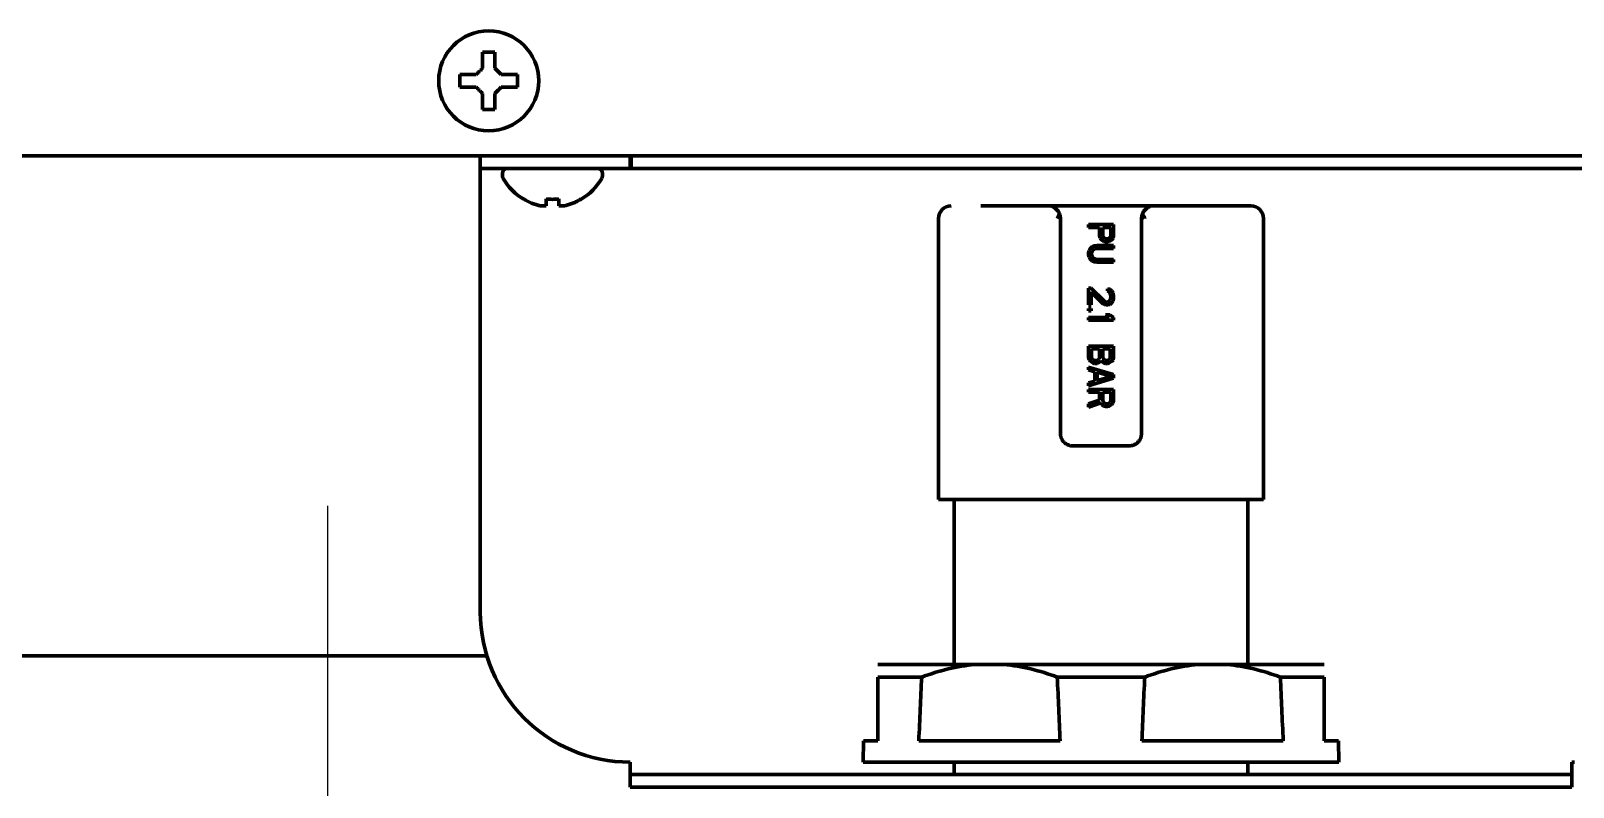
# Model space of a CAD drawing. Header units: inches. Extents: x -2405 to 7588, y 441 to 5654.
# Drawn here: x 7246.4 to 7369.9, y 2384.6 to 2445.1 of the extents above; entities that cross this region are included whole.
import ezdxf

# ---------------------------------------------------------------- set-up
doc = ezdxf.new("R2010")
doc.units = ezdxf.units.IN

# ---------------------------------------------------------------- blocks, each defined once
blk = doc.blocks.new('A$C773D0E90')
at = {"color": 4}
for p, q in [((0, 50), (0, -50)), ((-50, 0), (50, 0))]:
    blk.add_line(p, q, dxfattribs=at)

msp = doc.modelspace()

# ---------------------------------------------------------------- linework, layer by layer
at = {"linetype": 'Continuous', "lineweight": 70}
for p, q in [((7280.78, 2441.13), (7280.78, 2441.63)), ((7285.38, 2441.63), (7285.38, 2441.13)), ((7280.78, 2440.63), (7280.78, 2441.13)), ((7285.38, 2441.13), (7285.38, 2440.63)), ((6666.08, 2435.13), (7544.08, 2435.13)), ((7282.41, 2434.13), (7282.41, 2435.13)), ((7282.41, 2434.13), (7282.41, 2433.13)), ((7286.41, 2434.13), (7282.41, 2434.13)), ((7294.41, 2434.13), (7286.41, 2434.13)), ((7294.41, 2435.13), (7294.41, 2434.13)), ((7294.47, 2434.13), (7294.41, 2434.13)), ((7294.47, 2435.13), (7294.47, 2434.13)), ((7377.98, 2434.13), (7294.47, 2434.13)), ((7282.41, 2433.13), (7282.41, 2398.63)), ((7284.18, 2433.73), (7284.18, 2433.53)), ((7292.18, 2433.53), (7292.18, 2433.73)), ((7285.88, 2431.65), (7285.88, 2431.68)), ((7290.48, 2431.68), (7290.48, 2431.65)), ((7322.45, 2431.13), (7328.03, 2431.13)), ((7329.17, 2431.13), (7328.02, 2431.13)), ((7329.17, 2431.13), (7329.33, 2431.13)), ((7329.33, 2431.13), (7334.83, 2431.13)), ((7334.83, 2431.13), (7336.12, 2431.13)), ((7344.08, 2431.13), (7336.12, 2431.13)), ((7319.08, 2430.13), (7319.08, 2407.63)), ((7328.83, 2430.13), (7328.83, 2412.93)), ((7333.08, 2429.63), (7331.08, 2429.63)), ((7331.08, 2429.63), (7331.08, 2429.41)), ((7331.08, 2429.41), (7331.97, 2429.41)), ((7331.97, 2429.41), (7331.97, 2428.74)), ((7332.23, 2429.41), (7332.87, 2429.41)), ((7332.23, 2428.7), (7332.23, 2429.41)), ((7332.87, 2429.41), (7332.87, 2428.7)), ((7333.08, 2428.74), (7333.08, 2429.63)), ((7335.33, 2412.93), (7335.33, 2430.13)), ((7345.08, 2407.63), (7345.08, 2430.13)), ((7331.38, 2427.85), (7331.21, 2427.7)), ((7331.55, 2427.92), (7331.38, 2427.85)), ((7331.76, 2427.96), (7331.55, 2427.92)), ((7333.08, 2427.96), (7331.76, 2427.96)), ((7331.97, 2428.74), (7332.02, 2428.55)), ((7332.02, 2428.55), (7332.14, 2428.4)), ((7332.14, 2428.4), (7332.31, 2428.29)), ((7332.27, 2428.59), (7332.23, 2428.7)), ((7332.36, 2428.51), (7332.27, 2428.59)), ((7332.31, 2428.29), (7332.44, 2428.25)), ((7332.48, 2428.48), (7332.36, 2428.51)), ((7332.44, 2428.25), (7332.61, 2428.25)), ((7332.61, 2428.48), (7332.48, 2428.48)), ((7332.74, 2428.51), (7332.61, 2428.48)), ((7332.61, 2428.25), (7332.74, 2428.29)), ((7332.82, 2428.59), (7332.74, 2428.51)), ((7332.74, 2428.29), (7332.91, 2428.4)), ((7332.87, 2428.7), (7332.82, 2428.59)), ((7332.91, 2428.4), (7333.04, 2428.55)), ((7333.04, 2428.55), (7333.08, 2428.74)), ((7333.08, 2427.73), (7333.08, 2427.96)), ((7331.12, 2427.55), (7331.08, 2427.36)), ((7331.08, 2427.36), (7331.08, 2427.21)), ((7331.08, 2427.21), (7331.12, 2427.03)), ((7331.21, 2427.7), (7331.12, 2427.55)), ((7331.12, 2427.03), (7331.21, 2426.88)), ((7331.21, 2426.88), (7331.38, 2426.73)), ((7331.33, 2427.36), (7331.38, 2427.51)), ((7331.33, 2427.21), (7331.33, 2427.36)), ((7331.38, 2427.07), (7331.33, 2427.21)), ((7331.38, 2427.51), (7331.46, 2427.62)), ((7331.46, 2426.95), (7331.38, 2427.07)), ((7331.38, 2426.73), (7331.55, 2426.66)), ((7331.46, 2427.62), (7331.59, 2427.7)), ((7331.59, 2426.88), (7331.46, 2426.95)), ((7331.55, 2426.66), (7331.76, 2426.62)), ((7331.59, 2427.7), (7331.76, 2427.73)), ((7331.76, 2426.84), (7331.59, 2426.88)), ((7331.76, 2427.73), (7333.08, 2427.73)), ((7333.08, 2426.84), (7331.76, 2426.84)), ((7331.76, 2426.62), (7333.08, 2426.62)), ((7333.08, 2426.62), (7333.08, 2426.84)), ((7331.08, 2424.54), (7331.08, 2423.2)), ((7331.29, 2424.54), (7331.08, 2424.54)), ((7332.36, 2423.5), (7331.29, 2424.54)), ((7331.29, 2423.2), (7331.29, 2424.24)), ((7331.29, 2424.24), (7332.23, 2423.31)), ((7332.61, 2424.5), (7332.61, 2424.32)), ((7332.78, 2424.47), (7332.61, 2424.5)), ((7332.61, 2424.32), (7332.74, 2424.24)), ((7332.74, 2424.24), (7332.82, 2424.13)), ((7332.95, 2424.32), (7332.78, 2424.47)), ((7332.82, 2424.13), (7332.87, 2423.95)), ((7333.04, 2424.17), (7332.95, 2424.32)), ((7333.08, 2423.91), (7333.04, 2424.17)), ((7331.08, 2423.2), (7331.29, 2423.2)), ((7331.08, 2422.91), (7331.08, 2422.72)), ((7331.29, 2422.91), (7331.08, 2422.91)), ((7331.29, 2422.72), (7331.29, 2422.91)), ((7332.23, 2423.31), (7332.36, 2423.24)), ((7332.53, 2423.43), (7332.36, 2423.5)), ((7332.36, 2423.24), (7332.53, 2423.2)), ((7332.61, 2423.43), (7332.53, 2423.43)), ((7332.53, 2423.2), (7332.61, 2423.2)), ((7332.74, 2423.5), (7332.61, 2423.43)), ((7332.61, 2423.2), (7332.78, 2423.24)), ((7332.82, 2423.61), (7332.74, 2423.5)), ((7332.78, 2423.24), (7332.95, 2423.39)), ((7332.87, 2423.8), (7332.82, 2423.61)), ((7332.87, 2423.95), (7332.87, 2423.8)), ((7332.95, 2423.39), (7333.04, 2423.54)), ((7333.04, 2423.54), (7333.08, 2423.76)), ((7333.08, 2423.76), (7333.08, 2423.91)), ((7331.08, 2422.72), (7331.29, 2422.72)), ((7332.74, 2422.2), (7331.08, 2422.2)), ((7331.08, 2422.2), (7331.08, 2421.98)), ((7331.08, 2421.98), (7333.08, 2421.98)), ((7332.44, 2422.42), (7332.74, 2422.2)), ((7332.78, 2422.42), (7332.44, 2422.42)), ((7333.08, 2422.2), (7332.78, 2422.42)), ((7333.08, 2421.98), (7333.08, 2422.2)), ((7331.08, 2419.9), (7331.08, 2419.01)), ((7333.08, 2419.9), (7331.08, 2419.9)), ((7331.33, 2418.97), (7331.33, 2419.68)), ((7331.33, 2419.68), (7331.97, 2419.68)), ((7331.97, 2419.68), (7331.97, 2418.97)), ((7332.23, 2418.97), (7332.23, 2419.68)), ((7332.23, 2419.68), (7332.82, 2419.68)), ((7332.82, 2419.68), (7332.82, 2418.97)), ((7333.08, 2419.01), (7333.08, 2419.9)), ((7331.08, 2419.01), (7331.12, 2418.82)), ((7333.08, 2417.63), (7331.08, 2418.23)), ((7331.08, 2418.23), (7331.08, 2418)), ((7331.08, 2418), (7331.59, 2417.86)), ((7331.12, 2418.82), (7331.25, 2418.67)), ((7331.25, 2418.67), (7331.42, 2418.56)), ((7331.38, 2418.86), (7331.33, 2418.97)), ((7331.46, 2418.78), (7331.38, 2418.86)), ((7331.42, 2418.56), (7331.55, 2418.52)), ((7331.59, 2418.75), (7331.46, 2418.78)), ((7331.55, 2418.52), (7331.76, 2418.52)), ((7331.72, 2418.75), (7331.59, 2418.75)), ((7331.85, 2418.78), (7331.72, 2418.75)), ((7331.76, 2418.52), (7331.89, 2418.56)), ((7331.93, 2418.86), (7331.85, 2418.78)), ((7331.89, 2418.56), (7332.06, 2418.67)), ((7331.97, 2418.97), (7331.93, 2418.86)), ((7332.06, 2418.67), (7332.1, 2418.75)), ((7332.1, 2418.75), (7332.14, 2418.67)), ((7332.14, 2418.67), (7332.31, 2418.56)), ((7332.27, 2418.86), (7332.23, 2418.97)), ((7332.36, 2418.78), (7332.27, 2418.86)), ((7332.31, 2418.56), (7332.44, 2418.52)), ((7332.48, 2418.75), (7332.36, 2418.78)), ((7332.44, 2418.52), (7332.61, 2418.52)), ((7332.57, 2418.75), (7332.48, 2418.75)), ((7332.7, 2418.78), (7332.57, 2418.75)), ((7332.61, 2418.52), (7332.74, 2418.56)), ((7332.78, 2418.86), (7332.7, 2418.78)), ((7332.74, 2418.56), (7332.91, 2418.67)), ((7332.82, 2418.97), (7332.78, 2418.86)), ((7332.91, 2418.67), (7333.04, 2418.82)), ((7333.04, 2418.82), (7333.08, 2419.01)), ((7331.08, 2416.74), (7333.08, 2417.34)), ((7331.59, 2417.11), (7331.08, 2416.96)), ((7331.08, 2416.96), (7331.08, 2416.74)), ((7331.59, 2417.86), (7331.59, 2417.11)), ((7331.76, 2417.15), (7331.76, 2417.82)), ((7331.76, 2417.82), (7332.91, 2417.48)), ((7332.91, 2417.48), (7331.76, 2417.15)), ((7333.08, 2417.34), (7333.08, 2417.63)), ((7331.08, 2416.44), (7331.08, 2416.22)), ((7333.08, 2416.44), (7331.08, 2416.44)), ((7331.08, 2416.22), (7331.97, 2416.22)), ((7331.97, 2415.59), (7331.08, 2415.29)), ((7331.97, 2416.22), (7331.97, 2415.59)), ((7332.23, 2416.22), (7332.87, 2416.22)), ((7332.23, 2415.52), (7332.23, 2416.22)), ((7332.27, 2415.41), (7332.23, 2415.52)), ((7332.87, 2415.52), (7332.82, 2415.41)), ((7332.87, 2416.22), (7332.87, 2415.52)), ((7333.04, 2415.37), (7333.08, 2415.55)), ((7333.08, 2415.55), (7333.08, 2416.44)), ((7331.08, 2415.03), (7332.06, 2415.37)), ((7331.08, 2415.29), (7331.08, 2415.03)), ((7332.06, 2415.37), (7332.14, 2415.22)), ((7332.14, 2415.22), (7332.31, 2415.11)), ((7332.36, 2415.33), (7332.27, 2415.41)), ((7332.31, 2415.11), (7332.44, 2415.07)), ((7332.48, 2415.29), (7332.36, 2415.33)), ((7332.44, 2415.07), (7332.61, 2415.07)), ((7332.61, 2415.29), (7332.48, 2415.29)), ((7332.74, 2415.33), (7332.61, 2415.29)), ((7332.61, 2415.07), (7332.74, 2415.11)), ((7332.82, 2415.41), (7332.74, 2415.33)), ((7332.74, 2415.11), (7332.91, 2415.22)), ((7332.91, 2415.22), (7333.04, 2415.37)), ((7329.83, 2411.93), (7334.33, 2411.93)), ((7319.08, 2407.63), (7345.08, 2407.63)), ((7320.33, 2407.63), (7320.33, 2394.43)), ((7343.83, 2394.43), (7343.83, 2407.63)), ((7165.37, 2395.13), (7282.93, 2395.13)), ((7314.23, 2394.43), (7322, 2394.43)), ((7322, 2394.43), (7324.31, 2394.43)), ((7324.31, 2394.43), (7339.85, 2394.43)), ((7339.85, 2394.43), (7342.16, 2394.43)), ((7342.16, 2394.43), (7349.93, 2394.43)), ((7317.73, 2393.43), (7314.23, 2393.43)), ((7314.23, 2393.43), (7314.23, 2388.33)), ((7335.58, 2393.43), (7328.58, 2393.43)), ((7349.93, 2393.43), (7346.43, 2393.43)), ((7349.93, 2388.33), (7349.93, 2393.43)), ((7313.07, 2388.33), (7313.04, 2386.63)), ((7313.07, 2388.33), (7314.23, 2388.33)), ((7328.81, 2388.33), (7317.5, 2388.33)), ((7346.66, 2388.33), (7335.35, 2388.33)), ((7351.09, 2388.33), (7349.93, 2388.33)), ((7351.12, 2386.63), (7351.09, 2388.33)), ((7294.41, 2386.63), (7294.41, 2385.63)), ((7313.04, 2386.63), (7351.12, 2386.63)), ((7320.33, 2386.63), (7320.33, 2385.63)), ((7343.83, 2385.63), (7343.83, 2386.63)), ((7369.98, 2386.63), (7369.75, 2386.63)), ((7369.75, 2385.63), (7369.75, 2386.63)), ((7326.41, 2385.63), (7294.41, 2385.63)), ((7294.41, 2384.63), (7294.41, 2385.63)), ((7326.41, 2384.63), (7294.41, 2384.63)), ((7337.75, 2385.63), (7326.41, 2385.63)), ((7337.75, 2384.63), (7326.41, 2384.63)), ((7337.75, 2385.63), (7369.75, 2385.63)), ((7369.75, 2384.63), (7337.75, 2384.63)), ((7369.75, 2384.63), (7369.75, 2385.63))]:
    msp.add_line(p, q, dxfattribs=at)
msp.add_circle((7283.08, 2441.13), 4, dxfattribs=at)
for centre, radius, start, end in [((7284.58, 2433.73), 0.4, 90, 180), ((7291.78, 2433.73), 0.4, 0, 90), ((7284.58, 2433.53), 0.4, 180, 210.3012), ((7288.38, 2435.75), 4.8, 210.3012, 238.6273), ((7287.98, 2435.75), 4.8, 301.3727, 329.6988), ((7291.78, 2433.53), 0.4, 329.6988, 0), ((7320.08, 2430.13), 1, 90.0015, 180), ((7344.08, 2430.13), 1, 0, 90), ((7294.41, 2398.63), 12, 180, 270)]:
    msp.add_arc(centre, radius, start, end, dxfattribs=at)
for centre, major_axis, start_param, end_param in [((9653.31, 2251.33), (0, 2700.64), 1.518154, 1.520046), ((4993, 2251.33), (0, 2700.64), 4.76314, 4.765031), ((9671.16, 2251.33), (0, -2700.64), 4.659747, 4.661638), ((5010.85, 2251.33), (0, -2700.64), 1.621547, 1.623438)]:
    msp.add_ellipse(centre, major_axis=major_axis, ratio=0.866025, start_param=start_param, end_param=end_param, dxfattribs=at)
for points in [[(7282.58, 2442.13), (7282.58, 2442.18), (7282.58, 2442.29), (7282.58, 2442.45), (7282.58, 2442.61), (7282.58, 2442.77), (7282.58, 2442.92), (7282.58, 2443.07), (7282.58, 2443.24), (7282.58, 2443.36), (7282.58, 2443.43)], [(7282.58, 2443.43), (7282.75, 2443.43), (7283.08, 2443.43), (7283.41, 2443.43), (7283.58, 2443.43)], [(7282.08, 2441.63), (7282.1, 2441.65), (7282.15, 2441.7), (7282.22, 2441.77), (7282.29, 2441.84), (7282.36, 2441.91), (7282.44, 2441.98), (7282.51, 2442.06), (7282.56, 2442.1), (7282.58, 2442.13)], [(7283.58, 2442.13), (7283.61, 2442.1), (7283.66, 2442.05), (7283.73, 2441.98), (7283.8, 2441.91), (7283.87, 2441.84), (7283.94, 2441.77), (7284.01, 2441.7), (7284.06, 2441.65), (7284.08, 2441.63)], [(7284.08, 2441.63), (7284.13, 2441.63), (7284.24, 2441.63), (7284.4, 2441.63), (7284.56, 2441.63), (7284.72, 2441.63), (7284.87, 2441.63), (7285.03, 2441.63), (7285.19, 2441.63), (7285.32, 2441.63), (7285.38, 2441.63)], [(7282.08, 2440.63), (7282.03, 2440.63), (7281.92, 2440.63), (7281.76, 2440.63), (7281.6, 2440.63), (7281.44, 2440.63), (7281.29, 2440.63), (7281.13, 2440.63), (7280.97, 2440.63), (7280.84, 2440.63), (7280.78, 2440.63)], [(7282.58, 2440.13), (7282.55, 2440.15), (7282.5, 2440.21), (7282.43, 2440.28), (7282.36, 2440.35), (7282.29, 2440.42), (7282.22, 2440.49), (7282.15, 2440.56), (7282.1, 2440.6), (7282.08, 2440.63)], [(7284.08, 2440.63), (7284.06, 2440.6), (7284.01, 2440.56), (7283.94, 2440.49), (7283.87, 2440.41), (7283.79, 2440.34), (7283.72, 2440.27), (7283.65, 2440.2), (7283.6, 2440.15), (7283.58, 2440.13)], [(7283.58, 2440.13), (7283.58, 2440.07), (7283.58, 2439.97), (7283.58, 2439.8), (7283.58, 2439.65), (7283.58, 2439.49), (7283.58, 2439.34), (7283.58, 2439.18), (7283.58, 2439.02), (7283.58, 2438.89), (7283.58, 2438.83)], [(7283.58, 2438.83), (7283.41, 2438.83), (7283.08, 2438.83), (7282.75, 2438.83), (7282.58, 2438.83)], [(7287.68, 2431.13), (7287.68, 2431.15), (7287.68, 2431.18), (7287.68, 2431.23), (7287.68, 2431.28), (7287.68, 2431.34), (7287.68, 2431.41), (7287.68, 2431.48), (7287.68, 2431.57), (7287.68, 2431.64), (7287.68, 2431.68)], [(7287.68, 2431.68), (7287.85, 2431.66), (7288.18, 2431.64), (7288.51, 2431.66), (7288.68, 2431.68)], [(7289.18, 2431.13), (7289.23, 2431.15), (7289.34, 2431.18), (7289.5, 2431.23), (7289.66, 2431.28), (7289.82, 2431.34), (7289.97, 2431.41), (7290.13, 2431.48), (7290.29, 2431.57), (7290.42, 2431.64), (7290.48, 2431.68)], [(7287.18, 2431.13), (7287.2, 2431.13), (7287.25, 2431.12), (7287.32, 2431.12), (7287.39, 2431.12), (7287.46, 2431.12), (7287.54, 2431.12), (7287.61, 2431.12), (7287.66, 2431.13), (7287.68, 2431.13)], [(7288.68, 2431.13), (7288.71, 2431.13), (7288.76, 2431.12), (7288.83, 2431.12), (7288.9, 2431.12), (7288.97, 2431.12), (7289.04, 2431.12), (7289.11, 2431.12), (7289.16, 2431.13), (7289.18, 2431.13)], [(7336.12, 2431.13), (7336.1, 2431.13), (7336.03, 2431.11), (7335.92, 2431.06), (7335.84, 2431), (7335.8, 2430.97)]]:
    msp.add_open_spline(points, degree=3, dxfattribs=at)
for points, knots in [([(7283.58, 2443.43), (7283.58, 2443.23), (7283.58, 2443.02), (7283.58, 2442.69), (7283.58, 2442.58), (7283.58, 2442.36), (7283.58, 2442.24), (7283.58, 2442.13)], [0, 0, 0, 0, 0.5, 0.5, 0.75, 0.75, 1, 1, 1, 1]), ([(7280.78, 2441.63), (7280.98, 2441.63), (7281.19, 2441.63), (7281.52, 2441.63), (7281.63, 2441.63), (7281.85, 2441.63), (7281.96, 2441.63), (7282.08, 2441.63)], [0, 0, 0, 0, 0.5, 0.5, 0.75, 0.75, 1, 1, 1, 1]), ([(7282.58, 2438.83), (7282.58, 2439.03), (7282.58, 2439.24), (7282.58, 2439.57), (7282.58, 2439.68), (7282.58, 2439.9), (7282.58, 2440.01), (7282.58, 2440.13)], [0, 0, 0, 0, 0.5, 0.5, 0.75, 0.75, 1, 1, 1, 1]), ([(7285.38, 2440.63), (7285.18, 2440.63), (7284.97, 2440.63), (7284.64, 2440.63), (7284.53, 2440.63), (7284.31, 2440.63), (7284.19, 2440.63), (7284.08, 2440.63)], [0, 0, 0, 0, 0.5, 0.5, 0.75, 0.75, 1, 1, 1, 1]), ([(7285.88, 2431.68), (7286.08, 2431.56), (7286.29, 2431.45), (7286.62, 2431.31), (7286.73, 2431.27), (7286.95, 2431.2), (7287.06, 2431.16), (7287.18, 2431.13)], [0, 0, 0, 0, 0.5, 0.5, 0.75, 0.75, 1, 1, 1, 1]), ([(7288.68, 2431.68), (7288.68, 2431.56), (7288.68, 2431.45), (7288.68, 2431.31), (7288.68, 2431.27), (7288.68, 2431.2), (7288.68, 2431.16), (7288.68, 2431.13)], [0, 0, 0, 0, 0.5, 0.5, 0.75, 0.75, 1, 1, 1, 1]), ([(7328.36, 2430.97), (7328.33, 2430.99), (7328.28, 2431.03), (7328.21, 2431.07), (7328.14, 2431.1), (7328.08, 2431.12), (7328.05, 2431.13), (7328.03, 2431.13), (7328.03, 2431.13), (7328.03, 2431.13)], [0, 0, 0, 0, 0.199998, 0.399997, 0.599995, 0.799994, 0.999992, 0.999992, 1, 1, 1, 1]), ([(7328.75, 2430.52), (7328.74, 2430.54), (7328.73, 2430.57), (7328.7, 2430.62), (7328.69, 2430.65), (7328.66, 2430.69), (7328.64, 2430.71), (7328.61, 2430.75), (7328.59, 2430.77), (7328.56, 2430.81), (7328.54, 2430.83), (7328.51, 2430.86), (7328.49, 2430.88), (7328.44, 2430.92), (7328.4, 2430.95), (7328.36, 2430.97)], [0, 0, 0, 0, 0.125, 0.125, 0.25, 0.25, 0.375, 0.375, 0.5, 0.5, 0.625, 0.625, 0.75, 0.75, 1, 1, 1, 1]), ([(7328.75, 2430.52), (7328.74, 2430.48), (7328.72, 2430.45), (7328.69, 2430.39), (7328.68, 2430.36), (7328.65, 2430.29), (7328.63, 2430.26), (7328.6, 2430.19), (7328.59, 2430.16), (7328.58, 2430.13)], [0, 0, 0, 0, 0.25, 0.25, 0.5, 0.5, 0.75, 0.75, 1, 1, 1, 1]), ([(7328.75, 2430.52), (7328.76, 2430.48), (7328.78, 2430.45), (7328.8, 2430.39), (7328.8, 2430.36), (7328.82, 2430.29), (7328.82, 2430.26), (7328.83, 2430.19), (7328.83, 2430.16), (7328.83, 2430.13)], [0, 0, 0, 0, 0.25, 0.25, 0.5, 0.5, 0.75, 0.75, 1, 1, 1, 1]), ([(7335.41, 2430.52), (7335.39, 2430.48), (7335.38, 2430.45), (7335.36, 2430.39), (7335.36, 2430.36), (7335.34, 2430.29), (7335.34, 2430.26), (7335.33, 2430.21), (7335.33, 2430.19), (7335.33, 2430.17), (7335.33, 2430.16), (7335.33, 2430.14), (7335.33, 2430.14), (7335.33, 2430.13)], [0, 0, 0, 0, 0.25, 0.25, 0.5, 0.5, 0.75, 0.75, 0.875, 0.875, 0.9375, 0.9375, 1, 1, 1, 1]), ([(7335.8, 2430.97), (7335.76, 2430.95), (7335.72, 2430.92), (7335.65, 2430.87), (7335.62, 2430.83), (7335.57, 2430.78), (7335.55, 2430.76), (7335.52, 2430.71), (7335.5, 2430.69), (7335.46, 2430.62), (7335.43, 2430.57), (7335.41, 2430.52)], [0, 0, 0, 0, 0.25, 0.25, 0.5, 0.5, 0.625, 0.625, 0.75, 0.75, 1, 1, 1, 1]), ([(7335.58, 2430.13), (7335.58, 2430.14), (7335.58, 2430.14), (7335.57, 2430.16), (7335.57, 2430.17), (7335.55, 2430.19), (7335.55, 2430.21), (7335.52, 2430.26), (7335.51, 2430.29), (7335.48, 2430.36), (7335.46, 2430.39), (7335.44, 2430.45), (7335.42, 2430.48), (7335.41, 2430.52)], [0, 0, 0, 0, 0.0625, 0.0625, 0.125, 0.125, 0.25, 0.25, 0.5, 0.5, 0.75, 0.75, 1, 1, 1, 1]), ([(7328.83, 2412.93), (7328.83, 2412.86), (7328.84, 2412.79), (7328.85, 2412.71), (7328.86, 2412.7), (7328.86, 2412.66), (7328.88, 2412.62), (7328.91, 2412.54), (7328.94, 2412.48), (7328.97, 2412.42), (7328.98, 2412.39), (7329.04, 2412.31), (7329.08, 2412.26), (7329.15, 2412.19), (7329.17, 2412.17), (7329.23, 2412.13), (7329.25, 2412.11), (7329.33, 2412.06), (7329.39, 2412.03), (7329.46, 2412), (7329.48, 2411.99), (7329.51, 2411.98), (7329.53, 2411.97), (7329.57, 2411.96), (7329.6, 2411.95), (7329.7, 2411.93), (7329.76, 2411.93), (7329.83, 2411.93)], [0, 0, 0, 0, 0.125, 0.125, 0.15625, 0.15625, 0.1875, 0.25, 0.3125, 0.3125, 0.375, 0.375, 0.5, 0.5, 0.5625, 0.5625, 0.625, 0.625, 0.75, 0.75, 0.78125, 0.78125, 0.8125, 0.8125, 0.875, 0.875, 1, 1, 1, 1]), ([(7334.33, 2411.93), (7334.39, 2411.93), (7334.46, 2411.93), (7334.54, 2411.95), (7334.56, 2411.95), (7334.59, 2411.96), (7334.63, 2411.97), (7334.71, 2412), (7334.77, 2412.03), (7334.81, 2412.05), (7334.83, 2412.06), (7334.85, 2412.08), (7334.87, 2412.08), (7334.94, 2412.13), (7334.99, 2412.17), (7335.05, 2412.24), (7335.08, 2412.26), (7335.11, 2412.3), (7335.12, 2412.31), (7335.14, 2412.34), (7335.15, 2412.35), (7335.19, 2412.42), (7335.23, 2412.48), (7335.26, 2412.55), (7335.26, 2412.57), (7335.27, 2412.6), (7335.28, 2412.62), (7335.29, 2412.67), (7335.3, 2412.7), (7335.32, 2412.79), (7335.33, 2412.86), (7335.33, 2412.93)], [0, 0, 0, 0, 0.125, 0.125, 0.15625, 0.15625, 0.1875, 0.25, 0.3125, 0.3125, 0.34375, 0.34375, 0.375, 0.375, 0.5, 0.5, 0.5625, 0.5625, 0.59375, 0.59375, 0.625, 0.625, 0.75, 0.75, 0.78125, 0.78125, 0.8125, 0.8125, 0.875, 0.875, 1, 1, 1, 1]), ([(7317.73, 2393.43), (7318.42, 2393.69), (7319.13, 2393.91), (7320.55, 2394.25), (7321.27, 2394.37), (7322, 2394.43)], [0, 0, 0, 0, 0.5, 0.5, 1, 1, 1, 1]), ([(7324.31, 2394.43), (7325.04, 2394.37), (7325.76, 2394.25), (7327.18, 2393.91), (7327.89, 2393.69), (7328.58, 2393.43)], [0, 0, 0, 0, 0.5, 0.5, 1, 1, 1, 1]), ([(7335.58, 2393.43), (7336.27, 2393.69), (7336.98, 2393.91), (7338.4, 2394.25), (7339.12, 2394.37), (7339.85, 2394.43)], [0, 0, 0, 0, 0.5, 0.5, 1, 1, 1, 1]), ([(7342.16, 2394.43), (7342.89, 2394.37), (7343.61, 2394.25), (7345.03, 2393.91), (7345.74, 2393.69), (7346.43, 2393.43)], [0, 0, 0, 0, 0.5, 0.5, 1, 1, 1, 1])]:
    msp.add_open_spline(points, degree=3, knots=knots, dxfattribs=at)

# ---------------------------------------------------------------- block references
msp.add_blockref('A$C773D0E90', (7270.18, 2357.13))

doc.saveas('drawing.dxf')
